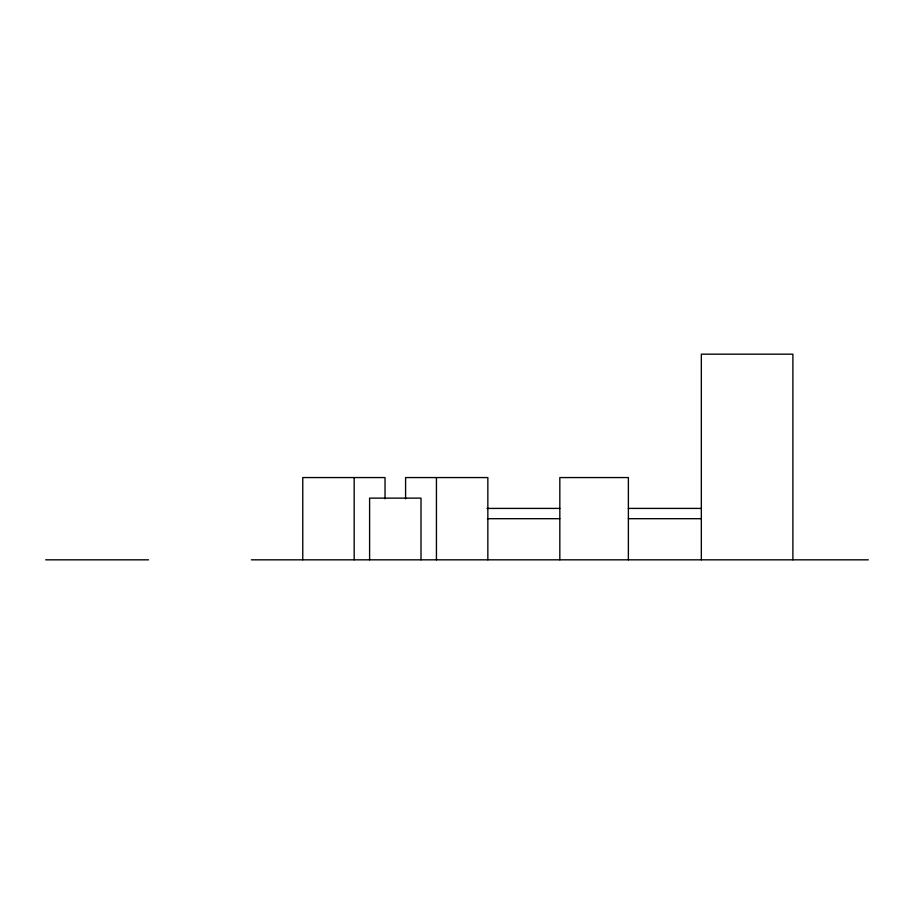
<?xml version="1.0" encoding="UTF-8"?>
<svg xmlns="http://www.w3.org/2000/svg" width="914" height="914" viewBox="0 0 914 914"><rect width="100%" height="100%" fill="white"/><g stroke="black" fill="none" stroke-linecap="round" stroke-linejoin="round"><path stroke-width="1.37" d="M486.991 508.413L559.825 508.413M628.375 508.413L701.335 508.413M487.436 518.695L559.825 518.695M628.375 518.695L701.335 518.695M45.7 559.825L148.525 559.825M251.35 559.825L868.3 559.825M792.895 559.825L792.895 354.175L701.335 354.175L701.335 559.825M628.375 559.825L628.375 477.565L559.825 477.565L559.825 559.825M487.848 559.825L487.848 477.565L405.588 477.565L405.588 498.838M436.435 477.565L436.435 559.825M421.011 559.825L421.011 498.13L369.599 498.13L369.599 559.825M385.023 498.838L385.023 477.565L302.763 477.565L302.763 559.825M354.175 477.565L354.175 559.825"/></g></svg>
